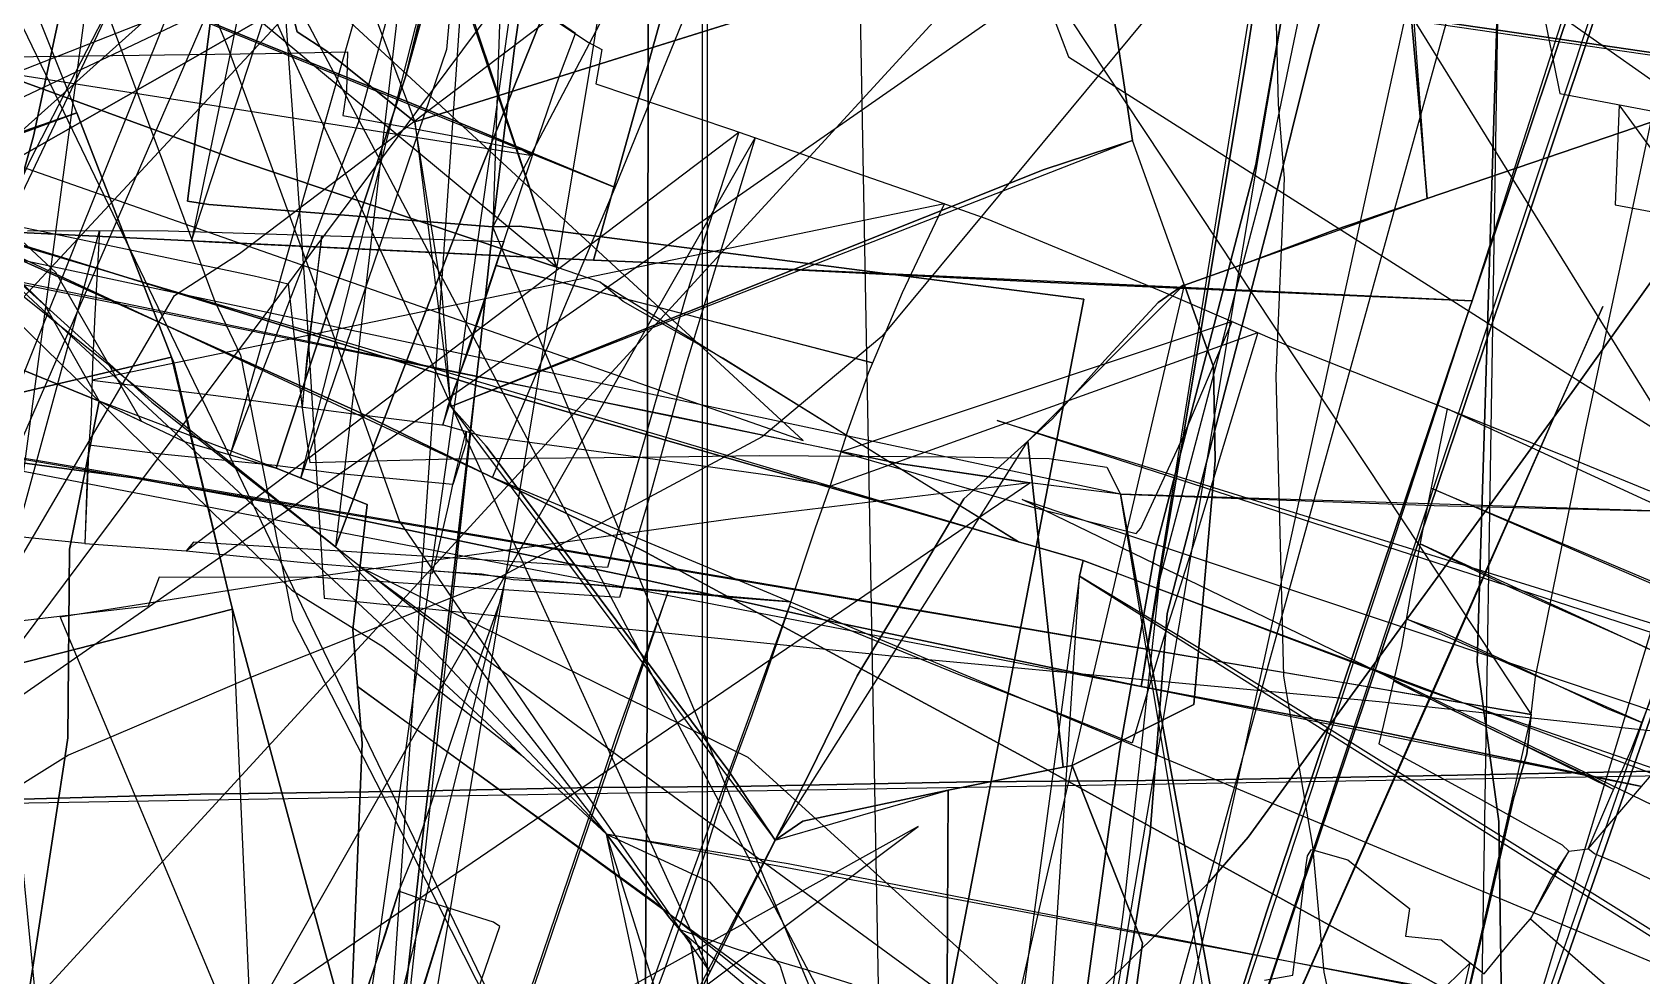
# Model space of a CAD drawing. Extents: x -6790 to 12600, y -1098 to 2171.
# Drawn here: x 562.2 to 637.4, y 475.7 to 519.8 of the extents above; entities that cross this region are included whole.
import ezdxf

# ---------------------------------------------------------------- set-up
doc = ezdxf.new("R2010")
doc.units = 0

msp = doc.modelspace()

# ---------------------------------------------------------------- linework, layer by layer
for points in [[(593.713, 814.326), (0.056, 814.258), (0.056, -0.067), (593.713, 0), (593.713, 814.326)], [(593.47, 802.518), (0, 802.518), (0, 0), (593.47, 0), (593.47, 802.518)], [(599.747, 628.521), (599.344, 625.742), (599.051, 623.635), (596.81, 608.92), (592.94, 584.307), (589.051, 559.573), (594.695, 558.692), (588.196, 518.025), (573.715, 430.704), (562.29, 363.847), (599.747, 628.521)], [(611.501, 592.046), (611.792, 592.654), (621.614, 625.088), (606.94, 624.553), (607.055, 622.399), (594.155, 622.427), (583.284, 573.986), (574.262, 532.58), (569.593, 510.01), (570.711, 509.954), (588.373, 509.121), (611.501, 592.046)], [(565.951, 619.96), (606.94, 624.553), (607.055, 622.399), (594.155, 622.427), (583.284, 573.986), (574.262, 532.58), (569.593, 510.01), (562.245, 510.38), (547.732, 511.061), (543.303, 511.277), (544.631, 517.914), (565.951, 619.96)], [(606.94, 624.553), (607.055, 622.399), (594.155, 622.427), (583.284, 573.986), (574.262, 532.58), (569.593, 510.01), (606.94, 624.553)], [(657.175, 624.733), (651.849, 607.954), (645.518, 591.874), (637.058, 575.396), (630.611, 563.637), (626.135, 547.203), (623.168, 529.353), (619.761, 512.914), (614.824, 494.183), (613.129, 478.646), (610.972, 463.053), (611.158, 458.586), (657.175, 624.733)], [(743.577, 615.985), (571.406, 621.072), (583.35, 590.309), (593.179, 564.445), (600.515, 545.112), (610.569, 518.616), (638.978, 500.569), (640.627, 511.135), (643.552, 526.151), (649.264, 556.591), (655.57, 588.73), (655.856, 589.891), (712.768, 589.733), (744.235, 588.876), (744.243, 589.482), (744.353, 598.004), (743.577, 615.985)], [(678.44, 619.959), (660.663, 602.656), (631.589, 574.688), (620.533, 564.369), (597.763, 541.336), (590.004, 533.543), (583.552, 526.522), (571.695, 521.938), (538.583, 508.904), (514.165, 499.882), (498.596, 491.106), (485.562, 484.198), (477.737, 479.986), (476.99, 479.176), (444.117, 461.361), (417.02, 404.346), (400.729, 370.763), (678.44, 619.959)], [(583.684, 510.664), (584.676, 518.915), (586.839, 533.895), (595.218, 532.62), (595.845, 541.226), (599.389, 568.787), (600.705, 578.328), (605.231, 616.61), (589.197, 618.011), (586.003, 581.266), (583.773, 559.217), (580.566, 559.186), (576.778, 535.585), (572.631, 536.309), (571.538, 528.621), (569.407, 511.874), (570.407, 511.71), (583.684, 510.664)], [(569.142, 404.274), (566.562, 425.185), (561.91, 459.181), (559.762, 473.276), (548.22, 553.029), (545.766, 569.339), (545.461, 571.986), (545.858, 574.093), (547.339, 582.902), (548.682, 589.741), (550.27, 598.214), (569.142, 404.274)], [(611.501, 592.046), (588.373, 509.121), (590.589, 509.017), (609.735, 508.063), (629.428, 507.216), (632.378, 515.992), (640.52, 540.221), (641.365, 544.435), (641.375, 544.465), (642.268, 547.125), (645.738, 557.47), (647.674, 563.243), (649.469, 569.042), (650.702, 573.026), (651.221, 575.507), (652.116, 577.811), (653.387, 581.216), (653.679, 581.978), (647.57, 583.278), (644.842, 583.858), (634.495, 586.502), (611.792, 592.654), (611.501, 592.046)], [(616.28, 420.943), (619.087, 420.405), (639, 418.126), (642.368, 417.778), (644.704, 417.517), (646.446, 423.874), (649.465, 424.135), (649.953, 428.975), (651.136, 439.955), (652.395, 451.134), (654.172, 467.965), (655.711, 482.054), (656.985, 493.736), (658.593, 507.321), (660.063, 520.137), (661.56, 533.498), (663.183, 547.587), (664.582, 559.983), (666.107, 573.233), (667.59, 586.454), (667.944, 591.116), (616.28, 420.943)], [(616.28, 420.943), (619.087, 420.405), (639, 418.126), (642.368, 417.778), (644.704, 417.517), (646.446, 423.874), (649.465, 424.135), (649.953, 428.975), (651.136, 439.955), (652.395, 451.134), (654.172, 467.965), (655.711, 482.054), (656.985, 493.736), (658.593, 507.321), (660.063, 520.137), (661.56, 533.498), (663.183, 547.587), (664.582, 559.983), (666.107, 573.233), (667.59, 586.454), (667.944, 591.116), (616.28, 420.943)], [(501.504, 589.986), (527.139, 583.24), (555.16, 576.909), (552.462, 561.29), (548.103, 526.211), (546.702, 519.932), (550.335, 517.441), (598.179, 500.68), (501.504, 589.986)], [(583.35, 590.309), (593.179, 564.445), (600.515, 545.112), (610.569, 518.616), (638.978, 500.569), (583.35, 590.309)], [(640.21, 531.648), (640.334, 521.163), (640.458, 516.478), (639.166, 516.037), (627.337, 511.996), (626.981, 515.999), (625.307, 534.847), (623.913, 549.328), (622.349, 548.764), (622.552, 550.42), (621.555, 558.786), (620.341, 568.972), (624.102, 571.499), (622.232, 581.566), (633.379, 582.276), (634.018, 574.062), (634.7, 563.845), (635.195, 555.652), (636.02, 543.763), (636.536, 534.331), (636.165, 533.485), (640.21, 531.648)], [(627.337, 511.996), (622.935, 510.493), (619.048, 509.039), (615.986, 507.945), (615.976, 507.973), (613.567, 514.713), (612.293, 523.23), (609.613, 545.139), (606.58, 569.149), (608.842, 569.589), (613.478, 570.265), (613.597, 579.138), (622.232, 581.566), (624.102, 571.499), (620.341, 568.972), (621.555, 558.786), (622.552, 550.42), (622.349, 548.764), (623.913, 549.328), (625.307, 534.847), (626.981, 515.999), (627.337, 511.996)], [(622.232, 581.566), (624.102, 571.499), (620.341, 568.972), (621.555, 558.786), (622.552, 550.42), (622.349, 548.764), (623.913, 549.328), (625.307, 534.847), (626.981, 515.999), (627.337, 511.996), (622.232, 581.566)], [(583.684, 510.664), (570.407, 511.71), (569.407, 511.874), (571.538, 528.621), (572.631, 536.309), (576.778, 535.585), (580.566, 559.186), (583.773, 559.217), (586.003, 581.266), (583.684, 510.664)], [(576.319, 495.715), (577.503, 498.866), (582.631, 512.145), (587.034, 523.122), (588.594, 527.307), (590.548, 532.677), (590.923, 541.364), (591.081, 544.7), (588.028, 563.839), (585.847, 577.515), (576.319, 495.715)], [(588.698, 508.079), (586.655, 508.79), (571.76, 513.791), (550.791, 521.456), (553.56, 536.278), (553.337, 536.345), (554.911, 543.05), (561.383, 572.196), (548.745, 575.45), (547.069, 558.116), (542.313, 515.877), (545.73, 514.498), (549.766, 513.163), (561.256, 509.953), (583.203, 503.164), (608.232, 495.954), (602.257, 499.636), (594.423, 504.537), (589.772, 507.184), (588.698, 508.079)], [(632.187, 487.888), (632.386, 489.642), (634.731, 501.18), (636.068, 507.454), (637.853, 515.912), (639.19, 522.306), (640.566, 529.178), (642.551, 538.674), (644.417, 547.631), (646.033, 555.132), (647.23, 561.227), (634.413, 563.494), (620.5, 566.165), (609.345, 568.258), (595.493, 570.967), (583.107, 573.331), (577.234, 574.538), (574.459, 575.036), (632.187, 487.888)], [(632.187, 487.888), (632.386, 489.642), (634.731, 501.18), (636.068, 507.454), (637.853, 515.912), (639.19, 522.306), (640.566, 529.178), (642.551, 538.674), (644.417, 547.631), (646.033, 555.132), (647.23, 561.227), (634.413, 563.494), (620.5, 566.165), (609.345, 568.258), (595.493, 570.967), (583.107, 573.331), (577.234, 574.538), (574.459, 575.036), (632.187, 487.888)], [(638.308, 575.217), (635.334, 571.602), (632.799, 567.242), (630.477, 559.933), (628.465, 552.967), (626.619, 545.934), (625.137, 540.289), (624.24, 531.456), (623.078, 523.051), (621.939, 518.92), (620.059, 511.337), (616.085, 496.073), (615.18, 492.598), (614.388, 482.36), (613.1, 474.2), (613.105, 460.28), (638.308, 575.217)], [(582.384, 529.565), (580.304, 530.764), (575.284, 532.195), (566.762, 534.624), (565.301, 529.287), (562.219, 514.91), (559.433, 504.904), (553.748, 507.342), (553.1, 507.593), (557.387, 518.905), (559.414, 527.422), (561.732, 539.402), (563.857, 549.121), (565.465, 559.286), (567.615, 572.883), (568.529, 572.752), (574.261, 571.934), (585.192, 571.072), (590.841, 572.667), (593.577, 573.439), (591.05, 562.927), (589.871, 556.018), (584.858, 542.435), (582.384, 529.565)], [(553.1, 507.593), (557.387, 518.905), (559.414, 527.422), (561.732, 539.402), (563.857, 549.121), (565.465, 559.286), (567.615, 572.883), (568.529, 572.752), (574.261, 571.934), (585.192, 571.072), (590.841, 572.667), (593.577, 573.439), (591.05, 562.927), (589.871, 556.018), (584.858, 542.435), (582.427, 529.308), (580.304, 530.764), (575.284, 532.195), (566.762, 534.624), (565.301, 529.287), (562.219, 514.91), (559.433, 504.904), (553.748, 507.342), (553.1, 507.593)], [(571.401, 500.019), (577.407, 515.553), (581.365, 530.036), (585.13, 547.418), (589.391, 559.274), (592.209, 573.053), (571.401, 500.019)], [(538.025, 459.645), (542.033, 464.511), (543.191, 466.054), (547.392, 471.527), (550.207, 475.371), (554.309, 482.803), (555.538, 484.775), (560.439, 493.206), (563.269, 498.022), (568.799, 507.468), (571.843, 509.426), (577.532, 513.725), (588.34, 521.942), (598.393, 529.672), (603.602, 533.986), (607.849, 546.294), (612.213, 559.124), (538.025, 459.645)], [(580.027, 515.577), (575.914, 518.874), (574.533, 519.782), (573.557, 523.656), (571.092, 532.298), (569.385, 538.339), (567.949, 543.771), (565.917, 551.343), (563.926, 558.321), (580.027, 515.577)], [(571.267, 558.549), (574.944, 507.227), (575.791, 493.324), (603.686, 490.476), (625.087, 488.491), (644.439, 486.42), (667.393, 484.068), (693.579, 481.386), (710.217, 479.344), (727.627, 477.834), (745.059, 475.957), (754.81, 474.964), (571.267, 558.549)], [(558.023, 554.302), (565.762, 532.278), (571.268, 519.137), (576.306, 505.372), (579.319, 496.905), (587.422, 485.062), (593.818, 475.839), (558.023, 554.302)], [(587.443, 377.593), (577.244, 347.049), (576.605, 345.579), (577.586, 343.549), (581.436, 339.305), (584.571, 335.487), (587.223, 342.983), (612.759, 415.147), (632.073, 471.379), (641.419, 498.234), (648.79, 519.67), (654.714, 536.683), (657.838, 545.983), (658.168, 547.383), (650.331, 548.957), (644.699, 549.796), (644.474, 548.537), (640.348, 535.965), (632.097, 511.28), (617.618, 468.349), (598.897, 411.873), (593.472, 395.507), (587.443, 377.593)], [(644.699, 549.796), (644.474, 548.537), (640.348, 535.965), (632.097, 511.28), (617.618, 468.349), (598.897, 411.873), (593.472, 395.507), (587.443, 377.593), (644.699, 549.796)], [(658.168, 547.383), (657.838, 545.983), (654.714, 536.683), (648.79, 519.67), (641.419, 498.234), (632.073, 471.379), (612.759, 415.147), (587.223, 342.983), (658.168, 547.383)], [(641.375, 544.465), (641.365, 544.435), (640.52, 540.221), (632.378, 515.992), (629.428, 507.216), (641.375, 544.465)], [(549.977, 544.363), (554.041, 538.924), (560.164, 530.981), (562.772, 527.125), (563.796, 525.752), (570.683, 507.184), (571.893, 504.671), (573.871, 494.642), (574.338, 492.287), (578.207, 484.733), (584.065, 473.179), (588.185, 465.124), (549.977, 544.363)], [(578.359, 539.176), (572.975, 531.297), (568.533, 520.758), (559.333, 497.824), (552.712, 481.748), (552.258, 479.087), (578.359, 539.176)], [(621.719, 537.376), (621.565, 535.905), (618.827, 518.198), (615.508, 498.336), (613.965, 489.193), (621.719, 537.376)], [(553.56, 536.278), (550.791, 521.456), (571.76, 513.791), (586.655, 508.79), (553.56, 536.278)], [(553.56, 536.278), (550.791, 521.456), (571.76, 513.791), (586.655, 508.79), (580.959, 525.813), (580.003, 528.231), (573.068, 530.382), (553.56, 536.278)], [(559.433, 504.904), (562.219, 514.91), (565.301, 529.287), (566.762, 534.624), (575.284, 532.195), (580.304, 530.764), (582.384, 529.565), (559.433, 504.904)], [(529.231, 533.496), (535.577, 531.668), (536.546, 530.685), (548.57, 519.813), (567.745, 502.477), (575.81, 496.117), (576.319, 495.715), (529.231, 533.496)], [(583.684, 510.664), (584.676, 518.915), (586.839, 533.895), (595.218, 532.62), (583.684, 510.664)], [(589.397, 512.505), (592.561, 520.282), (577.455, 525.922), (563.713, 530.725), (558.533, 532.629), (557.982, 531.075), (556.84, 526.607), (556.479, 525.831), (561.395, 523.947), (570.166, 520.366), (581.828, 515.654), (589.397, 512.505)], [(455.663, 531.697), (467.035, 529.438), (485.887, 525.647), (510.745, 520.627), (519.925, 518.868), (528.123, 517.243), (542.501, 514.206), (559.079, 511.201), (572.527, 508.381), (574.118, 508.002), (574.761, 502.318), (575.123, 499.665), (581.746, 499.83), (590.659, 499.912), (596.113, 499.978), (605.328, 499.921), (609.671, 499.846), (612.357, 499.444), (612.996, 498.178), (455.663, 531.697)], [(589.575, 529.951), (577.528, 523.094), (569.78, 518.613), (555.847, 510.69), (547.511, 505.714), (544.45, 504.698), (528.231, 499.061), (517.57, 495.355), (514.019, 494.129), (589.575, 529.951)], [(565.768, 529.179), (560.837, 524.229), (560.28, 523.201), (553.294, 513.515), (544.615, 501.997), (536.239, 491.015), (532.082, 485.563), (531.517, 484.583), (531.171, 483.369), (532.732, 474.921), (533.79, 469.624), (538.453, 458.635), (542.122, 450.339), (543.541, 446.551), (545.593, 444.209), (553.051, 434.216), (565.768, 529.179)], [(565.768, 529.179), (593.078, 525.426), (606.295, 523.469), (615.87, 522.005), (630.113, 519.934), (678.891, 512.812), (694.899, 510.495), (713.896, 507.585), (731.035, 505.161), (753.395, 501.854), (775.546, 498.65), (565.768, 529.179)], [(582.728, 528.937), (579.603, 517.687), (573.55, 499.397), (577.808, 497.688), (577.137, 491.858), (577.573, 486.529), (577.042, 473.477), (577.198, 460.938), (577.242, 457.441), (577.67, 455.166), (582.728, 528.937)], [(582.427, 529.308), (581.507, 518.958), (574.701, 498.935), (582.427, 529.308)], [(586.655, 508.79), (580.959, 525.813), (580.003, 528.231), (586.655, 508.79)], [(568.752, 527.119), (568.364, 526.048), (562.067, 513.781), (556.781, 502.295), (549.244, 486.386), (548.002, 483.505), (568.752, 527.119)], [(589.397, 512.505), (581.828, 515.654), (570.166, 520.366), (561.395, 523.947), (556.479, 525.831), (555.371, 523.444), (553.112, 518.197), (551.208, 514.065), (551.834, 513.529), (577.352, 502.036), (583.656, 498.96), (589.397, 512.505)], [(589.397, 512.505), (581.828, 515.654), (570.166, 520.366), (561.395, 523.947), (556.479, 525.831), (589.397, 512.505)], [(564.238, 515.999), (560.538, 525.259), (547.803, 520.464), (544.911, 519.466), (542.687, 508.031), (551.299, 511.525), (564.238, 515.999)], [(623.078, 523.051), (623.181, 523.795), (621.147, 523.943), (620.968, 523.012), (619.318, 513.579), (617.75, 507.548), (614.627, 495.532), (612.973, 486.265), (610.971, 471.681), (609.961, 460.754), (609.577, 455.523), (609.73, 455.731), (613.105, 460.28), (613.1, 474.2), (614.388, 482.36), (615.18, 492.598), (616.085, 496.073), (620.059, 511.337), (621.939, 518.92), (623.078, 523.051)], [(612.293, 523.23), (613.567, 514.713), (609.436, 513.358), (581.711, 502.282), (581.307, 507.548), (580.027, 515.577), (592.245, 519.396), (597.772, 521.13), (609.245, 522.783), (612.293, 523.23)], [(620.968, 523.012), (619.318, 513.579), (617.75, 507.548), (614.627, 495.532), (612.973, 486.265), (610.971, 471.681), (609.961, 460.754), (609.577, 455.523), (620.968, 523.012)], [(630.672, 523.301), (630.039, 502.436), (629.673, 490.341), (630.677, 482.876), (630.838, 472.069), (629.697, 462.781), (630.672, 523.301)], [(580.027, 515.577), (592.245, 519.396), (597.772, 521.13), (580.027, 515.577)], [(632.675, 521.141), (633.524, 516.902), (640.593, 515.565), (632.675, 521.141)], [(556.542, 518.545), (559.55, 518.565), (562.215, 518.635), (567.147, 518.689), (573.059, 518.779), (576.884, 518.848), (576.846, 517.026), (576.673, 515.869), (581.807, 514.917), (585.04, 514.276), (585.529, 513.991), (556.542, 518.545)], [(567.268, 501.583), (563.259, 508.534), (558.084, 513.34), (552.543, 516.686), (543.62, 517.984), (550.108, 514.922), (557.181, 512.362), (562.746, 507.016), (565.285, 502.526), (567.268, 501.583)], [(551.23, 517.409), (553.442, 514.102), (574.291, 493.694), (578.538, 491.062), (585.035, 485.966), (588.991, 482.292), (551.23, 517.409)], [(554.268, 501.194), (547.447, 499.587), (540.769, 498.165), (542.687, 508.031), (551.299, 511.525), (564.238, 515.999), (568.666, 504.586), (554.268, 501.194)], [(564.238, 515.999), (551.299, 511.525), (542.687, 508.031), (564.238, 515.999)], [(636.307, 516.375), (636.11, 511.701), (640.294, 510.913), (636.307, 516.375)], [(524.356, 515.785), (524.918, 515.659), (534.884, 513.6), (549.977, 510.38), (561.286, 508.076), (578.149, 504.642), (591.914, 501.865), (602.645, 499.616), (524.356, 515.785)], [(553.371, 460.999), (549.461, 466.647), (544.76, 474.863), (537.366, 487.096), (528.426, 506.878), (524.356, 515.785), (524.918, 515.659), (534.884, 513.6), (549.977, 510.38), (561.286, 508.076), (578.149, 504.642), (591.914, 501.865), (602.645, 499.616), (608.206, 498.783), (608.768, 498.712), (594.895, 497.025), (575.321, 494.301), (563.469, 492.437), (573.31, 468.927), (559.596, 463.499), (553.371, 460.999)], [(581.711, 502.282), (581.307, 507.548), (580.027, 515.577), (581.711, 502.282)], [(608.232, 495.954), (583.203, 503.164), (561.256, 509.953), (549.766, 513.163), (545.73, 514.498), (608.232, 495.954)], [(595.94, 514.835), (592.692, 504.211), (591.077, 498.313), (589.599, 493.35), (575.501, 494.277), (568.091, 494.299), (567.574, 492.951), (561.026, 492.179), (557.88, 487.892), (556.085, 482.39), (556.644, 473.035), (557.712, 466.194), (553.562, 462.187), (552.847, 458.313), (552.195, 443.46), (551.953, 437.79), (595.94, 514.835)], [(595.168, 515.103), (592.756, 507.636), (589.035, 494.758), (569.686, 495.929), (569.354, 495.536), (595.168, 515.103)], [(581.711, 502.282), (609.436, 513.358), (613.567, 514.713), (581.711, 502.282)], [(608.67, 500.655), (609.822, 501.694), (612.273, 504.444), (614.766, 507.139), (615.976, 507.973), (613.567, 514.713), (609.436, 513.358), (581.711, 502.282), (583.37, 500.421), (594.707, 485.225), (596.873, 482.01), (598.457, 485.1), (600.692, 489.692), (603.956, 495.056), (605.677, 497.955), (608.67, 500.655)], [(551.208, 514.065), (551.834, 513.529), (577.352, 502.036), (583.656, 498.96), (551.208, 514.065)], [(540.249, 512.165), (541.686, 511.706), (546.098, 510.297), (553.1, 507.593), (553.748, 507.342), (559.433, 504.904), (565.285, 502.526), (563.901, 495.606), (563.826, 486.794), (563.632, 485.529), (561.854, 473.943), (562.467, 472.891), (560.816, 465.307), (556.773, 456.415), (539.588, 468.336), (535.226, 471.116), (532.264, 473.491), (530.294, 476.798), (530.305, 480.388), (530.626, 485.287), (532.127, 492.456), (534.218, 497.99), (537.269, 505.46), (540.249, 512.165)], [(540.249, 512.165), (541.686, 511.706), (546.098, 510.297), (553.1, 507.593), (553.748, 507.342), (559.433, 504.904), (565.285, 502.526), (563.901, 495.606), (563.826, 486.794), (563.632, 485.529), (561.854, 473.943), (562.467, 472.891), (560.816, 465.307), (556.773, 456.415), (539.588, 468.336), (535.226, 471.116), (532.264, 473.491), (530.294, 476.798), (530.305, 480.388), (530.626, 485.287), (532.127, 492.456), (534.218, 497.99), (537.269, 505.46), (540.249, 512.165)], [(564.954, 503.5), (570.733, 502.792), (574.346, 502.303), (577.177, 501.926), (581.419, 501.41), (583.107, 500.927), (591.836, 499.743), (597.078, 498.996), (599.433, 498.549), (600.256, 501.136), (601.237, 503.874), (602.815, 507.607), (604.783, 511.747), (564.954, 503.5)], [(627.337, 511.996), (622.935, 510.493), (619.048, 509.039), (615.986, 507.945), (627.337, 511.996)], [(543.303, 511.277), (547.732, 511.061), (562.245, 510.38), (569.593, 510.01), (543.303, 511.277)], [(583.684, 510.664), (583.059, 504.804), (580.35, 481.686), (578.108, 461.165), (576.176, 443.882), (574.62, 430.106), (574.587, 426.85), (596.117, 421.746), (596.222, 423.41), (597.588, 429.214), (604.051, 461.806), (604.401, 463.031), (604.666, 472.843), (611.288, 507.29), (584.915, 510.707), (583.684, 510.664)], [(574.587, 426.85), (574.62, 430.106), (576.176, 443.882), (578.108, 461.165), (580.35, 481.686), (583.059, 504.804), (583.684, 510.664), (574.587, 426.85)], [(583.684, 510.664), (584.915, 510.707), (611.288, 507.29), (604.666, 472.843), (604.401, 463.031), (604.051, 461.806), (583.684, 510.664)], [(565.307, 510.489), (565.083, 506.582), (564.973, 504.244), (564.914, 501.936), (564.744, 499.634), (564.64, 496.712), (564.615, 495.878), (562.153, 496.122), (561.402, 496.202), (565.307, 510.489)], [(569.593, 510.01), (570.711, 509.954), (588.373, 509.121), (569.593, 510.01)], [(575.695, 510.259), (575.365, 507.612), (574.983, 504.546), (574.766, 502.247), (575.695, 510.259)], [(584.189, 509.981), (582.579, 505.004), (581.58, 502.301), (581.339, 501.419), (584.189, 509.981)], [(588.373, 509.121), (590.589, 509.017), (609.735, 508.063), (629.428, 507.216), (588.373, 509.121)], [(583.829, 508.87), (594.258, 506.187), (601.421, 504.309), (583.829, 508.87)], [(608.232, 495.954), (602.257, 499.636), (594.423, 504.537), (589.772, 507.184), (588.698, 508.079), (608.232, 495.954)], [(615.976, 507.973), (614.766, 507.139), (612.273, 504.444), (609.822, 501.694), (608.67, 500.655), (615.976, 507.973)], [(608.67, 500.655), (609.822, 501.694), (612.273, 504.444), (614.766, 507.139), (615.976, 507.973), (615.986, 507.945), (616.1, 507.627), (617.348, 504.135), (617.431, 499.749), (616.432, 488.354), (610.741, 485.496), (610.322, 485.413), (609.861, 489.665), (608.67, 500.655)], [(615.986, 507.945), (616.1, 507.627), (617.348, 504.135), (617.431, 499.749), (616.432, 488.354), (610.741, 485.496), (615.986, 507.945)], [(629.428, 507.216), (629.34, 506.953), (619.827, 478.645), (616.478, 468.082), (612.701, 456.298), (611.644, 453.002), (629.428, 507.216)], [(611.644, 453.002), (628.102, 490.064), (635.531, 506.953), (611.644, 453.002)], [(599.945, 500.158), (608.954, 497.554), (613.734, 496.341), (613.949, 496.586), (615.936, 500.861), (617.811, 505.298), (618.221, 506.248), (599.945, 500.158)], [(619.426, 505.728), (618.131, 501.481), (616.468, 496.021), (615.004, 491.426), (613.546, 486.539), (610.541, 487.778), (605.472, 489.734), (599.764, 492.058), (597.532, 492.949), (598.76, 496.602), (599.433, 498.549), (619.426, 505.728)], [(556.773, 456.415), (560.816, 465.307), (562.467, 472.891), (561.854, 473.943), (563.632, 485.529), (563.826, 486.794), (563.901, 495.606), (565.285, 502.526), (559.433, 504.904), (556.773, 456.415)], [(555.457, 488.705), (554.268, 501.194), (568.666, 504.586), (568.752, 504.365), (571.451, 493.033), (571.512, 492.807), (555.457, 488.705)], [(568.666, 504.586), (568.752, 504.365), (571.451, 493.033), (571.512, 492.807), (568.666, 504.586)], [(539.506, 503.553), (562.917, 499.68), (598.532, 493.626), (632.187, 487.888), (539.506, 503.553)], [(539.506, 503.553), (562.917, 499.68), (598.532, 493.626), (632.187, 487.888), (539.506, 503.553)], [(565.285, 502.526), (569.252, 500.641), (573.55, 499.397), (565.285, 502.526)], [(596.873, 482.01), (594.707, 485.225), (583.37, 500.421), (581.711, 502.282), (596.873, 482.01)], [(607.234, 501.627), (637.855, 492.127), (669.25, 481.513), (607.234, 501.627)], [(628.262, 502.163), (627.154, 496.709), (626.582, 493.653), (626.124, 491.055), (625.283, 487.407), (625.077, 486.512), (629.709, 483.993), (633.632, 481.785), (633.942, 481.491), (634.857, 481.609), (635.959, 484.185), (636.854, 486.221), (637.857, 488.785), (638.972, 491.47), (640.042, 493.99), (641.081, 496.267), (628.262, 502.163)], [(613.965, 489.193), (599.523, 492.233), (589.793, 494.4), (575.731, 497.339), (566.888, 498.935), (557.285, 500.24), (551.224, 501.284), (613.965, 489.193)], [(582.426, 501.122), (582.415, 500.531), (581.811, 498.63), (582.426, 501.122)], [(564.615, 495.878), (569.354, 495.536), (574.854, 494.983), (580.852, 494.491), (581.049, 495.223), (581.611, 497.64), (581.811, 498.63), (576.373, 499.149), (573.502, 499.523), (568.046, 500.056), (564.805, 500.469), (564.615, 495.878)], [(608.67, 500.655), (605.677, 497.955), (603.956, 495.056), (600.692, 489.692), (598.457, 485.1), (596.873, 482.01), (608.67, 500.655)], [(608.67, 500.655), (609.861, 489.665), (610.322, 485.413), (604.955, 484.345), (598.156, 482.892), (596.873, 482.01), (598.457, 485.1), (600.692, 489.692), (603.956, 495.056), (605.677, 497.955), (608.67, 500.655)], [(608.67, 500.655), (609.861, 489.665), (610.322, 485.413), (608.67, 500.655)], [(602.645, 499.616), (608.206, 498.783), (608.768, 498.712), (602.645, 499.616)], [(608.768, 498.712), (594.895, 497.025), (575.321, 494.301), (563.469, 492.437), (573.31, 468.927), (559.596, 463.499), (553.371, 460.999), (608.768, 498.712)], [(583.656, 498.96), (590.726, 495.51), (608.396, 485.951), (629.835, 474.141), (639.544, 471.258), (647.917, 468.793), (663.841, 464.305), (671.322, 462.296), (583.656, 498.96)], [(608.402, 497.93), (679.909, 473.956), (696.514, 467.262), (732.216, 453.873), (739.636, 450.085), (737.939, 426.471), (737.686, 423.654), (761.228, 416.97), (794.691, 407.553), (608.402, 497.93)], [(612.996, 498.178), (617.449, 473.768), (621.737, 452.398), (628.883, 415.49), (633.548, 391.5), (634.057, 388.684), (635.851, 388.404), (637.568, 378.19), (643.004, 348.786), (648.255, 320.955), (649.979, 312.252), (648.009, 312.792), (644.114, 311.829), (612.996, 498.178)], [(612.996, 498.178), (627.65, 497.642), (639.679, 497.358), (641.816, 497.268), (612.996, 498.178)], [(627.509, 498.459), (631.684, 496.698), (638.843, 493.677), (639.699, 493.182), (627.509, 498.459)], [(576.319, 495.715), (582.426, 490.899), (584.612, 487.878), (588.991, 482.292), (576.319, 495.715)], [(626.995, 495.86), (631.068, 493.901), (637.267, 491.15), (638.581, 490.527), (626.995, 495.86)], [(707.44, 459.067), (703.541, 460.278), (688.349, 466.402), (670.924, 473.491), (643.726, 483.342), (627.213, 489.038), (611.253, 495.083), (707.44, 459.067)], [(569.193, 433.902), (570.115, 436.759), (571.135, 439.766), (572.4, 443.477), (573.396, 446.544), (574.639, 449.994), (575.869, 453.812), (576.743, 456.475), (577.607, 458.914), (578.503, 461.492), (579.925, 465.776), (581.301, 470), (583.164, 475.52), (584.005, 477.975), (583.701, 478.173), (580.776, 479.102), (579.283, 479.623), (579.957, 481.252), (580.827, 483.797), (581.583, 486.214), (582.314, 488.344), (584.138, 493.501), (584.266, 494.257), (569.193, 433.902)], [(611.091, 494.346), (605.796, 455.062), (601.462, 424.351), (598.058, 401.115), (594.365, 374.668), (592.368, 359.779), (589.656, 341.621), (589.516, 339.349), (588.164, 329.48), (586.705, 317.385), (585.377, 308.137), (582.474, 285.394), (579.112, 260.342), (576.654, 241.788), (606.75, 231.395), (606.797, 230.338), (602.813, 210.546), (599.078, 191.443), (596.341, 176.886), (591.912, 153.673), (588.91, 137.599), (587.127, 128.026), (611.091, 494.346)], [(577.472, 494.773), (595.592, 485.879), (609.387, 473.359), (618.344, 466.821), (623.604, 460.987), (577.472, 494.773)], [(580.881, 494.599), (583.159, 494.449), (584.631, 494.194), (587.4, 494.038), (591.609, 493.645), (594.771, 493.36), (597.6, 493.153), (597.6, 493.153), (580.881, 494.599)], [(669.306, 457.649), (668.778, 458.366), (646.63, 472.294), (629.938, 482.73), (617.681, 490.371), (611.091, 494.346), (669.306, 457.649)], [(591.863, 493.622), (589.441, 486.878), (588.283, 483.448), (586.932, 479.448), (585.396, 474.897), (583.719, 470.188), (582.05, 465.161), (580.185, 460.002), (578.509, 454.789), (576.148, 448.055), (573.653, 441.021), (571.997, 436.287), (570.904, 432.969), (570.907, 431.872), (591.863, 493.622)], [(645.299, 493.811), (642.772, 486.907), (641.385, 483.213), (640.052, 479.569), (639.893, 479.135), (636.24, 480.918), (635.142, 481.375), (634.857, 481.609), (645.299, 493.811)], [(555.457, 488.705), (571.512, 492.807), (575.081, 479.537), (577.71, 469.974), (580.857, 458.53), (582.743, 449.426), (582.789, 447.104), (581.583, 436.521), (576.986, 429.313), (574.451, 425.801), (566.373, 420.853), (558.248, 415.02), (553.514, 411.675), (553.633, 417.464), (537.843, 420.058), (537.269, 441.404), (536.786, 461.128), (536.382, 471.633), (536.358, 474.342), (535.912, 475.354), (537.201, 481.243), (537.941, 484.626), (555.457, 488.705)], [(571.512, 492.807), (575.081, 479.537), (577.71, 469.974), (580.857, 458.53), (582.743, 449.426), (582.789, 447.104), (581.583, 436.521), (576.986, 429.313), (574.451, 425.801), (571.512, 492.807)], [(597.532, 492.949), (595.77, 487.85), (594.619, 484.741), (593.678, 481.659), (592.456, 478.162), (591.724, 476.052), (590.736, 473.386), (589.636, 470.494), (589.104, 469.166), (588.297, 467.161), (587.19, 464.009), (585.26, 459.032), (583.673, 454.82), (582.001, 449.999), (580.75, 446.833), (579.172, 442.363), (577.706, 438.346), (576.712, 435.788), (575.469, 432.499), (574.503, 429.616), (574.148, 428.687), (597.532, 492.949)], [(626.353, 492.354), (628.009, 491.743), (631.951, 489.933), (635.735, 488.161), (637.355, 487.503), (626.353, 492.354)], [(577.355, 489.194), (591.164, 479.174), (604.247, 468.738), (616.489, 460.596), (577.355, 489.194)], [(637.36, 484.515), (624.848, 487.128), (613.965, 489.193), (637.36, 484.515)], [(625.754, 489.449), (630.463, 487.138), (635.19, 484.859), (636.042, 484.373), (625.754, 489.449)], [(548.002, 483.505), (550.329, 483.641), (557.818, 483.816), (570.012, 484.15), (578.99, 484.28), (588.417, 484.47), (594.947, 484.515), (606.138, 484.728), (616.18, 484.819), (627.979, 485.025), (637.087, 485.215), (647.449, 485.412), (658.898, 485.435), (670.902, 485.488), (701.2, 486.156), (714.525, 486.221), (729.071, 486.315), (741.636, 486.428), (757.242, 486.812), (773.138, 486.981), (784.577, 487.282), (790.428, 487.553), (548.002, 483.505)], [(623.335, 449.046), (624.117, 452.405), (625.828, 460.314), (630.353, 479.529), (631.365, 483.932), (631.979, 486.05), (632.187, 487.888), (623.335, 449.046)], [(623.335, 449.046), (624.117, 452.405), (625.828, 460.314), (630.353, 479.529), (631.365, 483.932), (631.979, 486.05), (632.187, 487.888), (623.335, 449.046)], [(604.955, 484.345), (610.322, 485.413), (610.741, 485.496), (614.031, 477.189), (612.55, 466.276), (605.157, 461.261), (604.879, 461.65), (604.842, 462.971), (604.955, 484.345)], [(605.157, 461.261), (612.55, 466.276), (614.031, 477.189), (610.741, 485.496), (605.157, 461.261)], [(604.879, 461.65), (602.568, 464.883), (599.68, 467.03), (597.23, 468.86), (590.197, 466.153), (588.185, 465.124), (590.618, 469.375), (594.736, 477.693), (596.873, 482.01), (598.156, 482.892), (604.955, 484.345), (604.842, 462.971), (604.879, 461.65)], [(604.955, 484.345), (598.156, 482.892), (596.873, 482.01), (604.955, 484.345)], [(604.955, 484.345), (604.842, 462.971), (604.879, 461.65), (604.955, 484.345)], [(603.545, 482.652), (586.04, 472.889), (578.155, 468.198), (569.512, 463.664), (556.692, 456.718), (546.663, 450.799), (531.252, 442.603), (516.221, 434.227), (511.709, 431.658), (488.952, 419.304), (477.824, 413.689), (476.497, 411.851), (461.183, 394.665), (451.041, 383.537), (444.133, 375.88), (441.308, 361.076), (603.545, 482.652)], [(588.991, 482.292), (597.483, 480.916), (637.525, 473.098), (645.678, 471.486), (646.381, 471.569), (588.991, 482.292)], [(588.991, 482.292), (591.941, 478.36), (592.909, 477.243), (597.514, 451.518), (603.672, 419.241), (606.259, 405.682), (607.713, 395.41), (588.991, 482.292)], [(679.822, 388.341), (677.532, 388.309), (658.351, 390.252), (635.278, 392.564), (624.262, 393.63), (616.832, 394.572), (607.713, 395.41), (606.259, 405.682), (603.672, 419.241), (597.514, 451.518), (592.909, 477.243), (591.941, 478.36), (588.991, 482.292), (597.483, 480.916), (637.525, 473.098), (645.678, 471.486), (646.381, 471.569), (669.795, 463.382), (687.433, 457.116), (684.159, 426.996), (679.982, 388.343), (679.822, 388.341)], [(596.873, 482.01), (594.736, 477.693), (590.618, 469.375), (588.185, 465.124), (596.873, 482.01)], [(633.942, 481.491), (633.142, 480.247), (632.161, 478.338), (633.942, 481.491)], [(579.283, 479.623), (578.653, 477.578), (577.757, 474.95), (576.398, 470.612), (574.848, 465.889), (572.982, 460.165), (571.752, 456.2), (570.508, 452.38), (569.703, 449.809), (568.8, 447.203), (568.287, 445.5), (567.535, 443.006), (566.952, 441.27), (566.311, 439.117), (579.283, 479.623)], [(581.571, 478.85), (579.464, 471.953), (578.751, 469.618), (577.842, 466.83), (576.672, 463.238), (575.964, 460.986), (575.086, 458.19), (573.822, 453.932), (571.909, 448.13), (568.442, 436.884), (568.06, 435.605), (581.571, 478.85)], [(629.335, 476.281), (628.256, 475.208), (627.571, 474.382), (627.392, 470.028), (627.283, 467.208), (629.335, 476.281)]]:
    msp.add_lwpolyline(points, close=True)
for points in [[(566.117, 635.006), (583.838, 631.397), (587.572, 630.637), (599.747, 628.521), (599.344, 625.742), (599.051, 623.635), (596.81, 608.92), (592.94, 584.307), (589.051, 559.573), (594.695, 558.692), (588.196, 518.025), (573.715, 430.704), (562.29, 363.847), (560.369, 363.864), (557.076, 364.727), (546.667, 366.881), (538.954, 368.757), (528.985, 371.644), (487.01, 383.269)], [(652.012, 618.736), (629.641, 624.843), (625.523, 625.678), (624.128, 625.985), (622.74, 626.29), (614.837, 627.069), (609.139, 627.743), (603.657, 628.383), (599.747, 628.521), (599.344, 625.742), (599.051, 623.635), (596.81, 608.92), (592.94, 584.307), (589.051, 559.573), (594.695, 558.692), (588.196, 518.025), (573.715, 430.704), (562.29, 363.847)], [(606.096, 407.508), (598.35, 418.651), (591.13, 428.952), (590.135, 430.309), (590.291, 432.435), (590.733, 463.172), (590.894, 488.268), (590.9, 504.297), (590.937, 516.174), (590.923, 526.889), (591.071, 531.966), (591.419, 543.612), (591.727, 554.652), (592.087, 573.744), (592.2, 582.37), (592.343, 584.82), (593.01, 593.178), (593.01, 593.178), (595.386, 625.29), (644.249, 621.844)], [(606.096, 407.508), (598.35, 418.651), (591.13, 428.952), (590.135, 430.309), (590.291, 432.435), (590.733, 463.172), (590.894, 488.268), (590.9, 504.297), (590.937, 516.174), (590.923, 526.889), (591.071, 531.966), (591.419, 543.612), (591.727, 554.652), (592.087, 573.744), (592.2, 582.37), (592.343, 584.82), (593.01, 593.178), (593.01, 593.178), (595.386, 625.29), (644.249, 621.844)], [(606.096, 407.508), (598.35, 418.651), (591.13, 428.952), (590.135, 430.309), (590.291, 432.435), (590.733, 463.172), (590.894, 488.268), (590.9, 504.297), (590.937, 516.174), (590.923, 526.889), (591.071, 531.966), (591.419, 543.612), (591.727, 554.652), (592.087, 573.744), (592.2, 582.37), (592.343, 584.82), (593.01, 593.178), (593.01, 593.178), (595.386, 625.29), (644.249, 621.844)], [(656.869, 620.524), (627.915, 586.152), (623.405, 580.446), (613.909, 568.869), (613.509, 568.396), (609.266, 563.373), (606.916, 560.461), (606.135, 559.168), (599.957, 547.894), (591.766, 533.234), (590.703, 530.645), (589.575, 529.951), (577.528, 523.094), (569.78, 518.613), (555.847, 510.69), (547.511, 505.714), (544.45, 504.698), (528.231, 499.061), (517.57, 495.355), (514.019, 494.129)], [(637.408, 594.75), (610.487, 601.139), (612.249, 616.996), (585.847, 577.515), (585.847, 577.515), (588.028, 563.839), (591.081, 544.7), (590.923, 541.364), (590.548, 532.677), (588.594, 527.307), (587.034, 523.122), (582.631, 512.145), (577.503, 498.866), (576.319, 495.715), (582.426, 490.899), (584.612, 487.878), (588.991, 482.292), (597.483, 480.916), (637.525, 473.098)], [(650.356, 609.681), (605.231, 616.61), (600.705, 578.328), (599.389, 568.787), (595.845, 541.226), (595.218, 532.62), (595.218, 532.62), (586.839, 533.895), (584.676, 518.915), (583.684, 510.664), (584.915, 510.707), (611.288, 507.29), (604.666, 472.843), (604.401, 463.031), (604.051, 461.806), (605.978, 461.494), (626.516, 458.953), (650.192, 456.273)], [(402.383, 300.312), (691.74, 615.583), (691.74, 615.583), (674.175, 597.931), (664.918, 584.615), (660.287, 575.584), (642.283, 550.749), (616.854, 523.63), (601.844, 505.542), (596.263, 500.852), (583.554, 494.052), (572.439, 489.643), (563.856, 485.985), (553.726, 479.654), (532.856, 469.993), (524.696, 465.912), (507.437, 459.065)], [(794.781, 403.975), (618.973, 615.411), (618.973, 615.411), (619.057, 559.319), (619.919, 551.079), (620.269, 547.633), (620.161, 533.631), (620.161, 524.557), (620.376, 516.398), (620.646, 512.924), (620.259, 503.705), (620.616, 489.675), (621.966, 481.727), (622.496, 475.843), (624.828, 465.027), (626.951, 458.953), (628.702, 453.325), (634.362, 445.863), (640.704, 438.289)], [(609.232, 67.739), (599.127, 614.126), (599.127, 614.126), (563.937, 558.686), (550.88, 538.296), (543.512, 527.466), (533.922, 511.905), (529.782, 506.158), (524.987, 498.379), (518.034, 477.455), (515.721, 472.594), (516.263, 446.923), (515.322, 441.984), (515.841, 436.473), (521.012, 415.377), (523.258, 402.75), (532.121, 376.816), (539.49, 355.173), (545.041, 343.698), (550.032, 329.285), (559.407, 309.975), (564.165, 296.774), (574.194, 279.889), (584.875, 254.888)], [(783.954, 363.946), (593.01, 593.178), (593.01, 593.178), (592.343, 584.82), (592.2, 582.37), (592.087, 573.744), (591.727, 554.652), (591.419, 543.612), (591.071, 531.966), (590.923, 526.889), (590.937, 516.174), (590.9, 504.297), (590.894, 488.268), (590.733, 463.172), (590.291, 432.435), (590.135, 430.309), (591.13, 428.952), (598.35, 418.651), (606.096, 407.508)], [(80.215, 153.149), (696.254, 582.599)], [(646.63, 472.294), (629.938, 482.73), (617.681, 490.371), (611.091, 494.346), (611.253, 495.083), (608.232, 495.954), (602.257, 499.636), (594.423, 504.537), (589.772, 507.184), (588.698, 508.079), (586.655, 508.79), (580.959, 525.813), (580.003, 528.231), (567.179, 567.372)], [(593.179, 564.445), (600.515, 545.112), (610.569, 518.616), (638.978, 500.569)], [(528.88, 557.879), (529.222, 541.252), (529.231, 533.496), (535.577, 531.668), (536.546, 530.685), (548.57, 519.813), (567.745, 502.477), (575.81, 496.117), (576.319, 495.715), (577.503, 498.866), (582.631, 512.145), (587.034, 523.122), (588.594, 527.307), (590.548, 532.677), (590.923, 541.364), (591.081, 544.7), (588.028, 563.839)], [(656.693, 552.399), (635.457, 555.634), (619.353, 558.129), (612.213, 559.124), (610.406, 559.376), (595.629, 561.72), (593.026, 562.135), (591.269, 559.587), (586.906, 552.954), (584.561, 549.225), (583.193, 547.05), (580.601, 544.365), (575.748, 539.348), (570.655, 534.245), (565.988, 529.399), (565.768, 529.179), (593.078, 525.426), (606.295, 523.469), (615.87, 522.005), (630.113, 519.934), (678.891, 512.812)], [(656.693, 552.399), (635.457, 555.634), (619.353, 558.129), (612.213, 559.124), (610.406, 559.376), (595.629, 561.72), (593.026, 562.135), (591.269, 559.587), (586.906, 552.954), (584.561, 549.225), (583.193, 547.05), (580.601, 544.365), (575.748, 539.348), (570.655, 534.245), (565.988, 529.399), (565.768, 529.179), (593.078, 525.426), (606.295, 523.469), (615.87, 522.005), (630.113, 519.934), (678.891, 512.812)], [(514.019, 494.129), (517.57, 495.355), (528.231, 499.061), (544.45, 504.698), (547.511, 505.714), (555.847, 510.69), (569.78, 518.613), (577.528, 523.094), (589.575, 529.951), (590.703, 530.645), (591.766, 533.234), (599.957, 547.894), (606.135, 559.168)], [(580.566, 559.186), (576.778, 535.585), (572.631, 536.309), (571.538, 528.621), (569.407, 511.874), (570.407, 511.71), (583.684, 510.664), (583.059, 504.804), (580.35, 481.686), (578.108, 461.165)], [(651.14, 550.966), (631.611, 553.279), (629.272, 553.037), (629.272, 553.037), (614.363, 554.622), (592.844, 556.704), (574.389, 558.409), (571.314, 558.766), (571.267, 558.549), (574.944, 507.227), (575.791, 493.324), (603.686, 490.476), (625.087, 488.491), (644.439, 486.42)], [(563.926, 558.321), (565.917, 551.343), (567.949, 543.771), (569.385, 538.339), (571.092, 532.298), (573.557, 523.656), (574.533, 519.782), (575.914, 518.874), (580.027, 515.577), (592.245, 519.396), (597.772, 521.13), (597.416, 537.585), (597.049, 553.448)], [(590.618, 469.375), (594.736, 477.693), (596.873, 482.01), (594.707, 485.225), (583.37, 500.421), (581.711, 502.282), (581.307, 507.548), (580.027, 515.577), (575.914, 518.874), (574.533, 519.782), (573.557, 523.656), (571.092, 532.298), (569.385, 538.339), (567.949, 543.771), (565.917, 551.343), (563.926, 558.321)], [(571.267, 558.549), (574.944, 507.227), (575.791, 493.324), (603.686, 490.476), (625.087, 488.491), (644.439, 486.42)], [(627.514, 557.567), (626.048, 549.427), (623.833, 540.205), (622.362, 530.253), (620.968, 523.012), (603.856, 526.215), (590.89, 528.087), (582.728, 528.937), (579.603, 517.687), (573.55, 499.397), (577.808, 497.688), (577.137, 491.858), (577.573, 486.529), (577.042, 473.477)], [(610.971, 471.681), (612.973, 486.265), (614.627, 495.532), (617.75, 507.548), (619.318, 513.579), (620.968, 523.012), (622.362, 530.253), (623.833, 540.205), (626.048, 549.427), (627.514, 557.567)], [(649.074, 554.595), (637.135, 555.825), (626.482, 556.828), (623.687, 544.769), (621.719, 537.376), (621.565, 535.905), (618.827, 518.198), (615.508, 498.336), (613.965, 489.193), (624.848, 487.128), (637.36, 484.515)], [(571.549, 556.006), (570.099, 547.536), (569.026, 540.679), (565.965, 541.421), (550.263, 543.88), (545.483, 544.788), (545.476, 543.423), (542.664, 525.7), (539.506, 503.553), (562.917, 499.68), (598.532, 493.626), (632.187, 487.888), (632.386, 489.642), (634.731, 501.18), (636.068, 507.454), (637.853, 515.912)], [(571.549, 556.006), (570.099, 547.536), (569.026, 540.679), (565.965, 541.421), (550.263, 543.88), (545.483, 544.788), (545.476, 543.423), (542.664, 525.7), (539.506, 503.553), (562.917, 499.68), (598.532, 493.626), (632.187, 487.888), (632.386, 489.642), (634.731, 501.18), (636.068, 507.454), (637.853, 515.912)], [(552.31, 555.811), (549.977, 544.363), (554.041, 538.924), (560.164, 530.981), (562.772, 527.125), (563.796, 525.752), (570.683, 507.184), (571.893, 504.671), (573.871, 494.642), (574.338, 492.287), (578.207, 484.733), (584.065, 473.179)], [(561.854, 473.943), (563.632, 485.529), (563.826, 486.794), (563.901, 495.606), (565.285, 502.526), (559.433, 504.904), (562.219, 514.91), (565.301, 529.287), (566.762, 534.624), (575.284, 532.195), (580.304, 530.764), (582.384, 529.565), (582.384, 529.565), (584.858, 542.435), (589.871, 556.018)], [(630.838, 472.069), (630.677, 482.876), (629.673, 490.341), (630.039, 502.436), (630.672, 523.301), (630.672, 523.301), (633.485, 533.075), (635.865, 543.243), (639.385, 555.232)], [(639.385, 555.232), (635.865, 543.243), (633.485, 533.075), (630.672, 523.301), (630.672, 523.301), (630.039, 502.436), (629.673, 490.341), (630.677, 482.876), (630.838, 472.069), (629.697, 462.781), (631.877, 462.739), (635.455, 462.415), (641.882, 460.898)], [(639.385, 555.232), (635.865, 543.243), (633.485, 533.075), (630.672, 523.301), (630.672, 523.301), (630.039, 502.436), (629.673, 490.341), (630.677, 482.876), (630.838, 472.069)], [(639.385, 555.232), (635.865, 543.243), (633.485, 533.075), (630.672, 523.301), (630.672, 523.301), (630.039, 502.436), (629.673, 490.341), (630.677, 482.876), (630.838, 472.069), (629.697, 462.781), (631.877, 462.739), (635.455, 462.415), (641.882, 460.898)], [(739.491, 208.822), (556.673, 554.935)], [(556.673, 554.935), (558.974, 551.302), (560.361, 548.789), (564.062, 544.357), (566.824, 540.925), (569.068, 537.96), (571.384, 535.031), (571.384, 535.031), (574.92, 530.546), (577.506, 527.155), (578.545, 526.068), (584.163, 521.94), (588.136, 519.302), (588.768, 518.963), (588.489, 517.359), (594.778, 515.239), (603.21, 512.309), (606.801, 511.025), (615.002, 507.636), (621.104, 505.004), (628.262, 502.163), (634.116, 499.809), (637.72, 498.34)], [(628.465, 552.967), (626.619, 545.934), (625.137, 540.289), (624.24, 531.456), (623.078, 523.051), (621.939, 518.92), (620.059, 511.337), (616.085, 496.073), (615.18, 492.598), (614.388, 482.36), (613.1, 474.2)], [(628.465, 552.967), (626.619, 545.934), (625.137, 540.289), (624.24, 531.456), (623.078, 523.051), (621.939, 518.92), (620.059, 511.337), (616.085, 496.073), (615.18, 492.598), (614.388, 482.36), (613.1, 474.2)], [(613.1, 474.2), (614.388, 482.36), (615.18, 492.598), (616.085, 496.073), (620.059, 511.337), (621.939, 518.92), (623.078, 523.051), (623.181, 523.795), (624.24, 531.456), (625.137, 540.289), (626.619, 545.934), (628.465, 552.967)], [(639.544, 471.258), (629.835, 474.141), (608.396, 485.951), (590.726, 495.51), (583.656, 498.96), (589.397, 512.505), (592.561, 520.282), (596.175, 526.959), (599.081, 533.665), (605.376, 544.982), (609.305, 552.384), (609.458, 552.343), (612.857, 551.753), (620.011, 550.687), (632.023, 548.841), (643.871, 546.871)], [(561.939, 510.485), (567.989, 510.493), (576.608, 510.232), (584.189, 509.981), (585.208, 513.031), (585.849, 514.952), (586.798, 517.736), (587.535, 519.701), (541.758, 551.312)], [(622.468, 412.479), (628.465, 429.174), (628.476, 430.579), (636.098, 451.723), (651.673, 496.628), (657.028, 511.779), (662.82, 528.565), (668.304, 544.716), (663.478, 546.13), (659.007, 547.348), (658.168, 547.383), (658.168, 547.383), (657.838, 545.983), (654.714, 536.683), (648.79, 519.67), (641.419, 498.234), (632.073, 471.379), (612.759, 415.147), (587.223, 342.983)], [(577.71, 469.974), (575.081, 479.537), (571.512, 492.807), (571.451, 493.033), (568.752, 504.365), (568.666, 504.586), (564.238, 515.999), (560.538, 525.259), (555.421, 532.127), (549.172, 540.414), (549.977, 544.363), (554.041, 538.924), (560.164, 530.981), (562.772, 527.125), (563.796, 525.752), (570.683, 507.184), (571.893, 504.671), (573.871, 494.642), (574.338, 492.287), (578.207, 484.733), (584.065, 473.179)], [(557.285, 500.24), (566.888, 498.935), (575.731, 497.339), (589.793, 494.4), (599.523, 492.233), (613.965, 489.193), (613.965, 489.193), (615.508, 498.336), (618.827, 518.198), (621.565, 535.905), (621.719, 537.376), (602.743, 540.272), (586.528, 542.974), (585.684, 542.965), (584.541, 541.462), (584.402, 539.634), (584.38, 538.486), (582.948, 532.753), (581.046, 524.324), (570.947, 526.462), (559.134, 528.781)], [(598.897, 411.873), (617.618, 468.349), (632.097, 511.28), (640.348, 535.965)], [(561.854, 473.943), (563.632, 485.529), (563.826, 486.794), (563.901, 495.606), (565.285, 502.526), (559.433, 504.904), (562.219, 514.91), (565.301, 529.287), (566.762, 534.624), (575.284, 532.195), (580.304, 530.764), (582.427, 529.308), (579.603, 517.687), (573.55, 499.397), (577.808, 497.688), (577.137, 491.858), (577.573, 486.529), (577.042, 473.477)], [(678.891, 512.812), (630.113, 519.934), (615.87, 522.005), (606.295, 523.469), (593.078, 525.426), (565.768, 529.179), (565.768, 529.179), (560.837, 524.229), (560.28, 523.201), (553.294, 513.515), (544.615, 501.997), (536.239, 491.015), (532.082, 485.563), (531.517, 484.583), (531.171, 483.369), (532.732, 474.921)], [(678.891, 512.812), (630.113, 519.934), (615.87, 522.005), (606.295, 523.469), (593.078, 525.426), (565.768, 529.179), (565.768, 529.179), (560.837, 524.229), (560.28, 523.201), (553.294, 513.515), (544.615, 501.997), (536.239, 491.015), (532.082, 485.563), (531.517, 484.583), (531.171, 483.369), (532.732, 474.921)], [(577.042, 473.477), (577.573, 486.529), (577.137, 491.858), (577.808, 497.688), (573.55, 499.397), (579.603, 517.687), (582.427, 529.308), (590.89, 528.087), (603.856, 526.215), (620.968, 523.012), (619.318, 513.579), (619.318, 513.579), (617.75, 507.548), (614.627, 495.532), (612.973, 486.265), (610.971, 471.681)], [(577.042, 473.477), (577.573, 486.529), (577.137, 491.858), (577.808, 497.688), (573.55, 499.397), (579.603, 517.687), (582.728, 528.937), (590.89, 528.087), (603.856, 526.215), (620.968, 523.012), (619.318, 513.579), (617.75, 507.548), (614.627, 495.532), (612.973, 486.265), (610.971, 471.681)], [(645.747, 519.254), (634.22, 503.094), (627.845, 494.34), (618.964, 482.144), (617.144, 480.052), (611.227, 474.21), (607.401, 470.455), (600.967, 466.58), (595.024, 463.471), (589.02, 460.812), (583.33, 458.392), (577.14, 455.871), (576.048, 455.485), (564.666, 453.058), (562.427, 452.146), (553.716, 448.665), (547.874, 446.379), (539.85, 443.171), (537.347, 442.146), (536.03, 441.318), (531.11, 438.788), (522.401, 434.464), (520.848, 433.699), (499.831, 426.334)], [(499.831, 426.334), (520.848, 433.699), (522.401, 434.464), (531.11, 438.788), (536.03, 441.318), (537.347, 442.146), (539.85, 443.171), (547.874, 446.379), (553.716, 448.665), (562.427, 452.146), (564.666, 453.058), (576.048, 455.485), (577.14, 455.871), (583.33, 458.392), (589.02, 460.812), (595.024, 463.471), (600.967, 466.58), (607.401, 470.455), (611.227, 474.21), (617.144, 480.052), (618.964, 482.144), (627.845, 494.34), (634.22, 503.094), (645.747, 519.254)], [(598.769, 409.106), (595.939, 415.549), (596.076, 424.14), (594.071, 429.78), (592.08, 440.152), (592.046, 440.65), (593.1, 452.969), (597.733, 451.676), (605.157, 461.261), (612.55, 466.276), (614.031, 477.189), (610.741, 485.496), (616.432, 488.354), (617.431, 499.749), (617.348, 504.135), (616.1, 507.627), (615.986, 507.945), (615.986, 507.945), (619.048, 509.039), (622.935, 510.493), (627.337, 511.996), (639.166, 516.037)], [(639, 418.126), (619.087, 420.405), (616.28, 420.943), (616.677, 422.851), (618.482, 429.525), (619.611, 433.893), (621.715, 442.091), (622.853, 446.975), (623.335, 449.046), (624.117, 452.405), (625.828, 460.314), (630.353, 479.529), (631.365, 483.932), (631.979, 486.05), (632.187, 487.888), (632.386, 489.642), (634.731, 501.18), (636.068, 507.454), (637.853, 515.912)], [(639, 418.126), (619.087, 420.405), (616.28, 420.943), (616.677, 422.851), (618.482, 429.525), (619.611, 433.893), (621.715, 442.091), (622.853, 446.975), (623.335, 449.046), (624.117, 452.405), (625.828, 460.314), (630.353, 479.529), (631.365, 483.932), (631.979, 486.05), (632.187, 487.888), (632.386, 489.642), (634.731, 501.18), (636.068, 507.454), (637.853, 515.912)], [(528.307, 371.378), (534.412, 421.245), (534.897, 425.344), (540.85, 475.693), (545.73, 514.498), (549.766, 513.163), (561.256, 509.953), (583.203, 503.164), (608.232, 495.954), (611.253, 495.083), (611.091, 494.346), (611.091, 494.346), (605.796, 455.062), (601.462, 424.351), (598.058, 401.115)], [(629.835, 474.141), (608.396, 485.951), (590.726, 495.51), (583.656, 498.96), (577.352, 502.036), (551.834, 513.529), (551.208, 514.065), (546.388, 503.082), (545.569, 501.079), (542.271, 493.137), (539.552, 486.889), (537.927, 483.152), (535.426, 477.404), (531.885, 469.023)], [(597.501, 394.692), (602.21, 423.981), (602.508, 425.073), (608.723, 443.886), (611.644, 453.002), (612.701, 456.298), (616.478, 468.082), (619.827, 478.645), (629.34, 506.953), (629.428, 507.216), (609.735, 508.063), (590.589, 509.017), (588.373, 509.121), (570.711, 509.954), (569.593, 510.01), (562.245, 510.38), (547.732, 511.061), (543.303, 511.277), (526.423, 512.1), (525.398, 512.29), (525.398, 512.29), (520.719, 466.655), (514.902, 407.194)], [(501.25, 508.077), (518.062, 506.204), (539.506, 503.553), (562.917, 499.68), (598.532, 493.626), (632.187, 487.888), (631.979, 486.05), (631.365, 483.932), (630.353, 479.529), (625.828, 460.314), (624.117, 452.405), (623.335, 449.046), (600.969, 452.391), (578.735, 455.939), (549.882, 460.599), (541.026, 462.002), (528.56, 464.133), (446.246, 477.305)], [(501.25, 508.077), (518.062, 506.204), (539.506, 503.553), (562.917, 499.68), (598.532, 493.626), (632.187, 487.888), (631.979, 486.05), (631.365, 483.932), (630.353, 479.529), (625.828, 460.314), (624.117, 452.405), (623.335, 449.046), (600.969, 452.391), (578.735, 455.939), (549.882, 460.599), (541.026, 462.002), (528.56, 464.133), (446.246, 477.305)], [(546.55, 472.013), (547.481, 477.135), (548.816, 484.221), (548.982, 486.538), (549.476, 487.361), (551.003, 489.905), (551.162, 492.879), (550.957, 497.641), (550.564, 498.956), (551.169, 500.851), (551.224, 501.284), (557.285, 500.24), (566.888, 498.935), (575.731, 497.339), (589.793, 494.4), (599.523, 492.233), (613.965, 489.193), (613.965, 489.193), (624.848, 487.128), (637.36, 484.515)], [(633.548, 391.5), (628.883, 415.49), (621.737, 452.398), (617.449, 473.768), (612.996, 498.178), (608.768, 498.712), (594.895, 497.025), (575.321, 494.301), (563.469, 492.437), (573.31, 468.927), (559.596, 463.499), (553.371, 460.999), (557.781, 449.03), (562.299, 437.169), (567.122, 424.048), (569.772, 416.337), (574.551, 404.215)], [(633.548, 391.5), (628.883, 415.49), (621.737, 452.398), (617.449, 473.768), (612.996, 498.178), (627.65, 497.642), (639.679, 497.358), (641.816, 497.268), (642.561, 492.643), (645.761, 476.187), (648.504, 461.527), (651.562, 445.503), (650.354, 444.817), (650.811, 442.564), (654.61, 421.744), (657.51, 405.153)], [(661.212, 407.998), (662.66, 416.695), (664.118, 425.597), (665.064, 431.111), (666.308, 437.386), (666.93, 442.658), (668.285, 450.817), (669.306, 457.649), (668.778, 458.366), (646.63, 472.294), (629.938, 482.73), (617.681, 490.371), (611.091, 494.346), (605.796, 455.062), (601.462, 424.351), (598.058, 401.115)], [(647.449, 485.412), (637.087, 485.215), (627.979, 485.025), (616.18, 484.819), (606.138, 484.728), (594.947, 484.515), (588.417, 484.47), (578.99, 484.28), (570.012, 484.15), (557.818, 483.816), (550.329, 483.641), (548.002, 483.505), (547.593, 483.481), (541.579, 483.261), (531.582, 482.706), (521.745, 482.113), (514.02, 481.823)], [(647.449, 485.412), (637.087, 485.215), (627.979, 485.025), (616.18, 484.819), (606.138, 484.728), (594.947, 484.515), (588.417, 484.47), (578.99, 484.28), (570.012, 484.15), (557.818, 483.816), (550.329, 483.641), (548.002, 483.505), (547.593, 483.481), (541.579, 483.261), (531.582, 482.706), (521.745, 482.113), (514.02, 481.823)], [(685.327, 175.866), (588.991, 482.292), (588.991, 482.292), (593.797, 480.06), (597.085, 476.158), (608.966, 438.451), (619.232, 405.597), (622.695, 393.829), (622.183, 391.943), (614.643, 355.831), (613.194, 350.034), (586.417, 338.825), (589.408, 328.256), (597.769, 322.264), (622.357, 304.555), (626.176, 301.6), (626.873, 300.291), (650.019, 266.864)], [(619.725, 475.47), (621.055, 475.7), (621.323, 477.855), (621.661, 480.741), (621.738, 481.283), (621.924, 481.575), (623.624, 481.096), (624.816, 480.115), (626.506, 478.819), (626.312, 477.522), (627.991, 477.357), (629.985, 475.761), (631.266, 477.312), (632.161, 478.338), (637.247, 473.847)], [(617.176, 456.845), (592.346, 477.844), (592.346, 477.844), (595.132, 476.896), (598.317, 475.956), (600.452, 475.29)]]:
    msp.add_lwpolyline(points)

doc.saveas('drawing.dxf')
